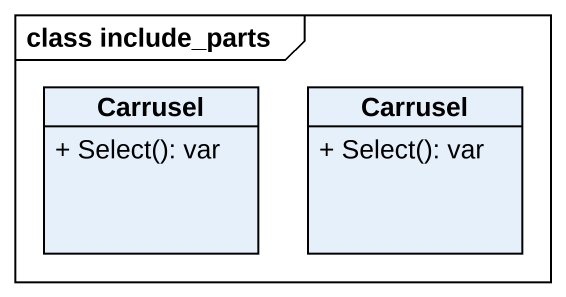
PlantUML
@startuml
mainframe class include_parts
hide circle
hide empty members
skinparam classAttributeIconSize 0
class Carrusel {
  + Select(): var
}
class "Carrusel" as Carrusel_2 {
  + Select(): var
}
@enduml
